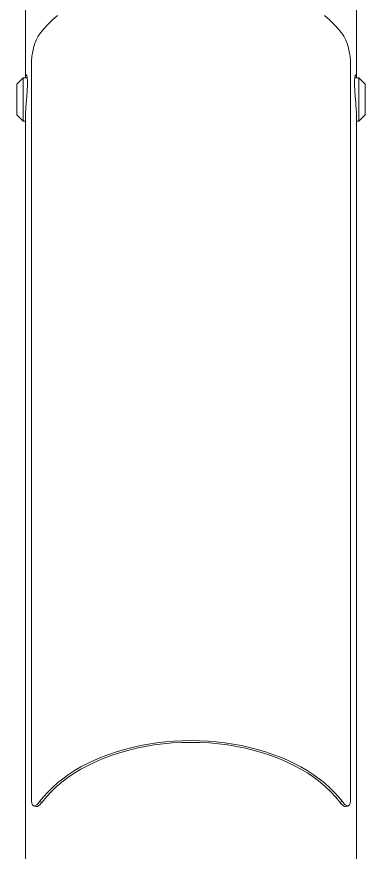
# Model space of a CAD drawing. Header units: centimetres. Extents: x 118932 to 154602, y -32682 to -23521.
# Drawn here: x 129671.64 to 129679.63, y -27666.54 to -27647.36 of the extents above; entities that cross this region are included whole.
import ezdxf

# ---------------------------------------------------------------- set-up
doc = ezdxf.new("R2010")
doc.units = ezdxf.units.CM
doc.header["$LTSCALE"] = 50
doc.header["$MEASUREMENT"] = 0
doc.layers.add('GEN_02_TF_Mobilya', color=7, linetype='Continuous', lineweight=5, true_color=0x745e3d)

# ---------------------------------------------------------------- blocks, each defined once
blk = doc.blocks.new('spor aletleri 3')
at = {"layer": 'GEN_02_TF_Mobilya'}
for p, q in [((-4.739, -35.043), (-4.739, -28.638)), ((2.859, -35.043), (2.859, -28.638)), ((-4.789, -35.043), (-4.789, -36.042)), ((2.909, -35.043), (2.909, -36.042))]:
    blk.add_line(p, q, dxfattribs=at)
at = {"layer": 'GEN_02_TF_Mobilya', "flags": 128}
for points in [[(-4.357, -51.667), (-4.258, -51.546), (-4.15, -51.429), (-4.031, -51.316), (-3.903, -51.207), (-3.766, -51.103), (-3.619, -51.004), (-3.465, -50.91), (-3.302, -50.823), (-3.132, -50.741), (-2.955, -50.665), (-2.772, -50.596), (-2.583, -50.534), (-2.389, -50.478), (-2.191, -50.43), (-1.989, -50.388), (-1.783, -50.354), (-1.575, -50.328), (-1.364, -50.309), (-1.153, -50.297), (-0.94, -50.294), (-0.728, -50.297), (-0.517, -50.309), (-0.306, -50.328), (-0.098, -50.354), (0.108, -50.388), (0.31, -50.43), (0.508, -50.478), (0.702, -50.534), (0.891, -50.596), (1.074, -50.665), (1.251, -50.741), (1.421, -50.823), (1.584, -50.911), (1.738, -51.004), (1.885, -51.103), (2.022, -51.207), (2.15, -51.316), (2.269, -51.429), (2.377, -51.546), (2.476, -51.667), (2.533, -51.655), (2.55, -51.677), (2.567, -51.696), (2.583, -51.713), (2.598, -51.727), (2.613, -51.739), (2.627, -51.747), (2.639, -51.753), (2.651, -51.756), (2.662, -51.756), (2.665, -51.755), (2.673, -51.753), (2.682, -51.747), (2.69, -51.738), (2.698, -51.726), (2.704, -51.712), (2.709, -51.694), (2.714, -51.674), (2.717, -51.652), (2.72, -51.627), (2.721, -51.6), (2.722, -51.57), (2.722, -34.722), (2.721, -34.691), (2.72, -34.658), (2.717, -34.624), (2.714, -34.588), (2.71, -34.551), (2.704, -34.514), (2.698, -34.476), (2.69, -34.438), (2.682, -34.4), (2.673, -34.362), (2.663, -34.324), (2.652, -34.288), (2.64, -34.252), (2.627, -34.217), (2.613, -34.183), (2.598, -34.151), (2.583, -34.12), (2.567, -34.091), (2.55, -34.065), (2.533, -34.041), (2.443, -33.928), (2.344, -33.819), (2.237, -33.714), (2.122, -33.612)], [(-4.002, -33.612), (-4.118, -33.714), (-4.225, -33.819), (-4.324, -33.928), (-4.414, -34.041), (-4.431, -34.065), (-4.447, -34.091), (-4.463, -34.12), (-4.479, -34.151), (-4.494, -34.183), (-4.507, -34.217), (-4.52, -34.252), (-4.532, -34.287), (-4.543, -34.324), (-4.553, -34.362), (-4.563, -34.4), (-4.571, -34.438), (-4.578, -34.476), (-4.585, -34.514), (-4.59, -34.551), (-4.594, -34.588), (-4.598, -34.624), (-4.6, -34.658), (-4.602, -34.691), (-4.602, -34.722), (-4.603, -51.57), (-4.602, -51.6), (-4.601, -51.627), (-4.598, -51.652), (-4.595, -51.674), (-4.59, -51.694), (-4.585, -51.712), (-4.578, -51.726), (-4.571, -51.738), (-4.563, -51.747), (-4.554, -51.752), (-4.546, -51.755)], [(-4.699, -35.043), (-4.789, -35.043), (-4.939, -35.192), (-4.939, -35.892), (-4.789, -36.042), (-4.739, -36.042)], [(-4.74, -74.269), (-4.739, -35.954), (-4.739, -35.929), (-4.738, -35.904), (-4.737, -35.877), (-4.736, -35.849), (-4.735, -35.82), (-4.733, -35.789), (-4.731, -35.758), (-4.728, -35.726), (-4.726, -35.693), (-4.723, -35.66), (-4.712, -35.523), (-4.71, -35.489), (-4.707, -35.455), (-4.705, -35.421), (-4.702, -35.388), (-4.7, -35.355), (-4.698, -35.324), (-4.697, -35.292), (-4.695, -35.262), (-4.694, -35.233), (-4.694, -35.205), (-4.693, -35.178), (-4.693, -35.153), (-4.694, -35.129), (-4.694, -35.107), (-4.695, -35.086), (-4.697, -35.066), (-4.698, -35.049), (-4.7, -35.033), (-4.702, -35.019), (-4.704, -35.007), (-4.707, -34.997), (-4.709, -34.989), (-4.712, -34.982), (-4.715, -34.978), (-4.718, -34.976), (-4.719, -34.976), (-4.72, -34.977), (-4.723, -34.979), (-4.726, -34.983), (-4.728, -34.989), (-4.73, -34.998), (-4.732, -35.008), (-4.734, -35.02), (-4.736, -35.034), (-4.737, -35.043)], [(2.856, -35.043), (2.855, -35.034), (2.854, -35.02), (2.852, -35.008), (2.85, -34.998), (2.848, -34.989), (2.845, -34.983), (2.843, -34.979), (2.84, -34.977), (2.838, -34.976), (2.837, -34.977), (2.834, -34.978), (2.832, -34.983), (2.829, -34.989), (2.826, -34.997), (2.824, -35.007), (2.821, -35.019), (2.819, -35.033), (2.818, -35.049), (2.816, -35.066), (2.815, -35.086), (2.814, -35.107), (2.813, -35.129), (2.813, -35.153), (2.813, -35.179), (2.813, -35.205), (2.814, -35.233), (2.815, -35.262), (2.816, -35.293), (2.818, -35.324), (2.82, -35.356), (2.822, -35.388), (2.824, -35.421), (2.827, -35.455), (2.829, -35.489), (2.832, -35.523), (2.84, -35.626), (2.843, -35.66), (2.845, -35.693), (2.848, -35.726), (2.85, -35.758), (2.852, -35.789), (2.854, -35.82), (2.856, -35.849), (2.857, -35.877), (2.858, -35.904), (2.858, -35.929), (2.859, -35.954), (2.858, -74.269)], [(2.859, -36.042), (2.909, -36.042), (3.059, -35.892), (3.059, -35.193), (2.909, -35.043), (2.818, -35.043)], [(-4.414, -51.655), (-4.324, -51.543), (-4.225, -51.434), (-4.118, -51.328), (-4.002, -51.226), (-3.879, -51.128), (-3.748, -51.033), (-3.609, -50.944), (-3.464, -50.859), (-3.312, -50.779), (-3.154, -50.704), (-2.99, -50.634), (-2.822, -50.57), (-2.648, -50.511), (-2.469, -50.458), (-2.287, -50.411), (-2.101, -50.37), (-1.912, -50.335), (-1.721, -50.306), (-1.528, -50.284), (-1.333, -50.268), (-1.137, -50.258), (-0.94, -50.255), (-0.744, -50.258), (-0.548, -50.268), (-0.353, -50.284), (-0.16, -50.306), (0.031, -50.335), (0.22, -50.37), (0.406, -50.411), (0.588, -50.458), (0.767, -50.511), (0.941, -50.57), (1.11, -50.634), (1.273, -50.704), (1.431, -50.779), (1.583, -50.859), (1.728, -50.944), (1.867, -51.033), (1.998, -51.128), (2.121, -51.226), (2.237, -51.328), (2.344, -51.434), (2.443, -51.543), (2.533, -51.655)], [(-4.489, -51.767), (-4.546, -51.755), (-4.543, -51.755), (-4.532, -51.756), (-4.52, -51.753), (-4.508, -51.747), (-4.494, -51.739), (-4.479, -51.727), (-4.464, -51.713), (-4.448, -51.696), (-4.431, -51.677), (-4.414, -51.655), (-4.357, -51.667), (-4.374, -51.689), (-4.39, -51.708), (-4.406, -51.725), (-4.422, -51.739), (-4.437, -51.751), (-4.45, -51.759), (-4.463, -51.765), (-4.475, -51.768), (-4.486, -51.768), (-4.489, -51.767)], [(2.476, -51.667), (2.493, -51.689), (2.509, -51.708), (2.526, -51.725), (2.541, -51.739), (2.556, -51.751), (2.57, -51.759), (2.582, -51.765), (2.594, -51.768), (2.605, -51.768), (2.608, -51.767), (2.665, -51.755)]]:
    blk.add_lwpolyline(points, dxfattribs=at)
blk = doc.blocks.new('c blok level -1 tefriş')
blk.add_blockref('spor aletleri 3', (89.924, 927.074, -0.003))

msp = doc.modelspace()

# ---------------------------------------------------------------- block references
msp.add_blockref('c blok level -1 tefriş', (129586.651, -28540.795, 0.003))

doc.saveas('drawing.dxf')
